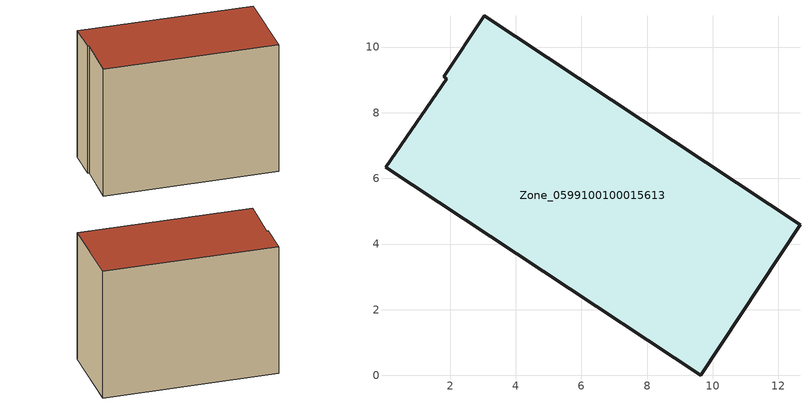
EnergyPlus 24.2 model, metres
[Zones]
Zone_0599100100015613
 floor ground (C_G): 1.89,9.04 1.81,9.1 3.04,10.96 12.66,4.59 9.63,0 0.03,6.35 z1.65
 wall outside (C_F): 9.63,0 12.66,4.59 3.04,10.96 1.81,9.1 1.89,9.04 0.03,6.35 9.63,0 z1.65:10.61
 roof outside (C_R): 1.89,9.04 0.03,6.35 9.63,0 12.66,4.59 3.04,10.96 1.81,9.1 z10.61
[BUILDING]
Pand.0599100100015613: North Axis=0; Terrain=City; Loads Convergence Tolerance Value=0.04; Temperature Convergence Tolerance Value=0.4; Solar Distribution=FullExterior; Maximum Number of Warmup Days=25; Minimum Number of Warmup Days=1
[Site:Location]
Rotterdam.The.Hague.AP_ZH_NLD Design_Conditions: Latitude=51.96; Longitude=4.45; Time Zone=1; Elevation=-4.5
[SITE:GROUNDTEMPERATURE:BUILDINGSURFACE]
18, 18, 18, 18, 18, 18, 18, 18, 18, 18, 18, 18
[MATERIAL] Thermal Absorptance=0.9; Solar Absorptance=0.7; Visible Absorptance=0.7
Name | Roughness | Thickness | Conductivity | Density | Specific Heat
G.TC.2015-2018 | MediumSmooth | 0.15 | 0.0428571 | 540 | 1210
F.TC.2015-2018 | Rough | 0.3 | 0.0666667 | 1920 | 840
R.TC.2015-2018 | MediumRough | 0.2 | 0.0333333 | 1500 | 1000
[CONSTRUCTION]
C_G: G.TC.2015-2018
C_F: F.TC.2015-2018
C_R: R.TC.2015-2018
[ZONE]
Zone_0599100100015613: Type=1; Multiplier=1; Ceiling Height=Autocalculate; Volume=Autocalculate; Floor Area=autocalculate; Part of Total Floor Area=Yes
[ZONEINFILTRATION:DESIGNFLOWRATE]
Infil_Zone_0599100100015613: Zone or ZoneList or Space or SpaceList=Zone_0599100100015613; Schedule=AlwaysOn; Design Flow Rate Calculation Method=Flow/Area; Flow Rate per Floor Area=0.0015; Constant Term Coefficient=1; Temperature Term Coefficient=0; Velocity Term Coefficient=0; Velocity Squared Term Coefficient=0
[HVACTEMPLATE:ZONE:IDEALLOADSAIRSYSTEM]
Zone_0599100100015613: Maximum Heating Supply Air Temperature=50; Minimum Cooling Supply Air Temperature=13; Maximum Heating Supply Air Humidity Ratio=0.0156; Minimum Cooling Supply Air Humidity Ratio=0.0077; Heating Limit=NoLimit; Cooling Limit=NoLimit; Dehumidification Control Type=ConstantSensibleHeatRatio; Cooling Sensible Heat Ratio=0.7; Dehumidification Setpoint=60; Humidification Control Type=None; Humidification Setpoint=30; Outdoor Air Method=None; Outdoor Air Flow Rate per Person=0.00944; Outdoor Air Flow Rate per Zone Floor Area=0; Outdoor Air Flow Rate per Zone=0; Demand Controlled Ventilation Type=None; Outdoor Air Economizer Type=NoEconomizer; Heat Recovery Type=None; Sensible Heat Recovery Effectiveness=0.7; Latent Heat Recovery Effectiveness=0.65
[ZONECONTROL:THERMOSTAT]
ThermostatControl_Zone_0599100100015613: Zone or ZoneList=Zone_0599100100015613; Control Type Schedule=DualSetpointControlType; Control 1=Thermostat_Zone_0599100100015613; Temperature Difference Between Cutout And Setpoint=0
[THERMOSTATSETPOINT:DUALSETPOINT]
Thermostat_Zone_0599100100015613: Heating Setpoint Temperature Schedule=HeatingSetpoint_Zone_0599100100015613; Cooling Setpoint Temperature Schedule=CoolingSetpoint_Zone_0599100100015613
[SCHEDULE:COMPACT]
HeatingSetpoint_Zone_0599100100015613: Through: 12/31, For: AllDays, Until: 24:00, 21
CoolingSetpoint_Zone_0599100100015613: Through: 12/31, For: AllDays, Until: 24:00, 24
DualSetpointControlType: Through: 12/31, For: AllDays, Until: 24:00, 4
AlwaysOn: Through: 12/31, For: AllDays, Until: 24:00, 1
